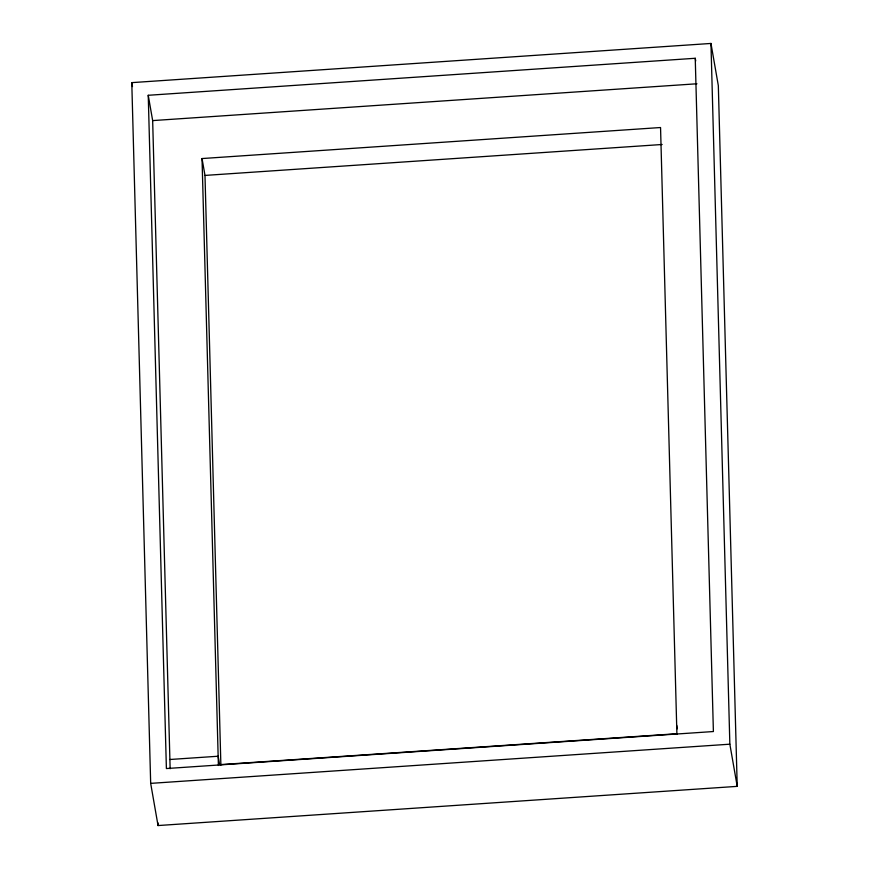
<?xml version="1.0" encoding="UTF-8"?>
<svg xmlns="http://www.w3.org/2000/svg" width="869" height="869" viewBox="0 0 869 869"><rect width="100%" height="100%" fill="white"/><g stroke="black" fill="none" stroke-linecap="round" stroke-linejoin="round"><path stroke-width="1.3" d="M131.784 82.631L710.961 43.45L718.326 85.629L737.216 786.369L158.039 825.55L150.674 783.371L131.784 82.631L132.479 86.585M695.243 58.277L713.395 731.535L166.392 768.544L148.241 95.286L695.243 58.277L695.711 60.939M148.241 95.286L152.662 120.595L696.949 83.772M218.401 765.48L202.032 158.549L660.549 127.526L676.918 734.468M202.032 158.549L204.986 175.419L662.145 144.493M169.889 759.495L218.152 756.236L219.629 764.666L676.788 733.74M150.674 783.371L729.851 744.19L737.216 786.369M676.669 725.213L677.299 728.83M710.961 43.45L729.851 744.19M204.986 175.419L220.878 764.97M152.662 120.595L170.139 768.75M157.962 822.834L158.039 825.55"/></g></svg>
